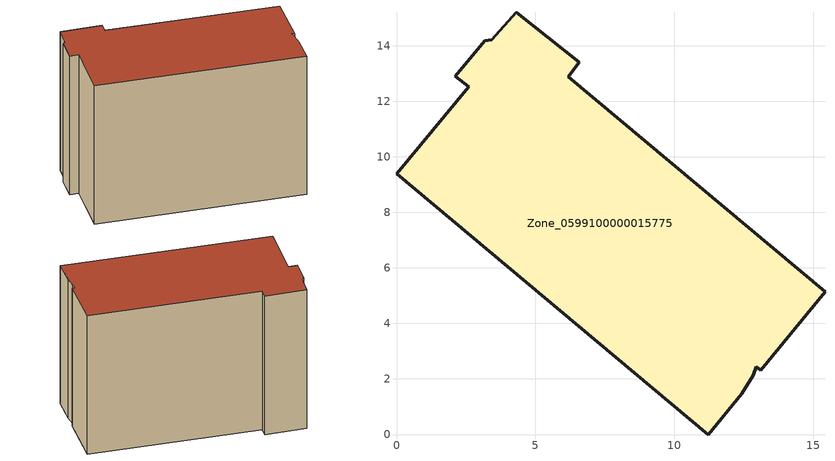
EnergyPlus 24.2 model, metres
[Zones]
Zone_0599100000015775
 floor ground (C_G): 12.84,2.14 12.43,1.48 11.22,0 0,9.4 2.61,12.53 2.12,12.91 3.18,14.19 3.43,14.21 4.31,15.2 6.58,13.4 6.18,12.89 15.43,5.14 13.11,2.31 12.96,2.44 z0
 wall outside (C_F): 3.43,14.21 3.18,14.19 2.12,12.91 2.61,12.53 0,9.4 11.22,0 12.43,1.48 12.84,2.14 12.96,2.44 13.11,2.31 15.43,5.14 6.18,12.89 6.58,13.4 4.31,15.2 3.43,14.21 z0:10.81
 roof outside (C_R): 12.43,1.48 12.84,2.14 12.96,2.44 13.11,2.31 15.43,5.14 6.18,12.89 6.58,13.4 4.31,15.2 3.43,14.21 3.18,14.19 2.12,12.91 2.61,12.53 0,9.4 11.22,0 z10.81
[BUILDING]
Pand.0599100000015775: North Axis=0; Terrain=City; Loads Convergence Tolerance Value=0.04; Temperature Convergence Tolerance Value=0.4; Solar Distribution=FullExterior; Maximum Number of Warmup Days=25; Minimum Number of Warmup Days=1
[Site:Location]
Rotterdam.The.Hague.AP_ZH_NLD Design_Conditions: Latitude=51.96; Longitude=4.45; Time Zone=1; Elevation=-4.5
[SITE:GROUNDTEMPERATURE:BUILDINGSURFACE]
18, 18, 18, 18, 18, 18, 18, 18, 18, 18, 18, 18
[MATERIAL] Thermal Absorptance=0.9; Solar Absorptance=0.7; Visible Absorptance=0.7
Name | Roughness | Thickness | Conductivity | Density | Specific Heat
G.TC.1946 | MediumSmooth | 0.15 | 1 | 540 | 1210
F.TC.1946 | Rough | 0.3 | 0.857143 | 1920 | 840
R.TC.1946 | MediumRough | 0.2 | 0.909091 | 1500 | 1000
[CONSTRUCTION]
C_G: G.TC.1946
C_F: F.TC.1946
C_R: R.TC.1946
[ZONE]
Zone_0599100000015775: Type=1; Multiplier=1; Ceiling Height=Autocalculate; Volume=Autocalculate; Floor Area=autocalculate; Part of Total Floor Area=Yes
[ZONEINFILTRATION:DESIGNFLOWRATE]
Infil_Zone_0599100000015775: Zone or ZoneList or Space or SpaceList=Zone_0599100000015775; Schedule=AlwaysOn; Design Flow Rate Calculation Method=Flow/Area; Flow Rate per Floor Area=0.003; Constant Term Coefficient=1; Temperature Term Coefficient=0; Velocity Term Coefficient=0; Velocity Squared Term Coefficient=0
[HVACTEMPLATE:ZONE:IDEALLOADSAIRSYSTEM]
Zone_0599100000015775: Maximum Heating Supply Air Temperature=50; Minimum Cooling Supply Air Temperature=13; Maximum Heating Supply Air Humidity Ratio=0.0156; Minimum Cooling Supply Air Humidity Ratio=0.0077; Heating Limit=NoLimit; Cooling Limit=NoLimit; Dehumidification Control Type=ConstantSensibleHeatRatio; Cooling Sensible Heat Ratio=0.7; Dehumidification Setpoint=60; Humidification Control Type=None; Humidification Setpoint=30; Outdoor Air Method=None; Outdoor Air Flow Rate per Person=0.00944; Outdoor Air Flow Rate per Zone Floor Area=0; Outdoor Air Flow Rate per Zone=0; Demand Controlled Ventilation Type=None; Outdoor Air Economizer Type=NoEconomizer; Heat Recovery Type=None; Sensible Heat Recovery Effectiveness=0.7; Latent Heat Recovery Effectiveness=0.65
[ZONECONTROL:THERMOSTAT]
ThermostatControl_Zone_0599100000015775: Zone or ZoneList=Zone_0599100000015775; Control Type Schedule=DualSetpointControlType; Control 1=Thermostat_Zone_0599100000015775; Temperature Difference Between Cutout And Setpoint=0
[THERMOSTATSETPOINT:DUALSETPOINT]
Thermostat_Zone_0599100000015775: Heating Setpoint Temperature Schedule=HeatingSetpoint_Zone_0599100000015775; Cooling Setpoint Temperature Schedule=CoolingSetpoint_Zone_0599100000015775
[SCHEDULE:COMPACT]
HeatingSetpoint_Zone_0599100000015775: Through: 12/31, For: AllDays, Until: 24:00, 21
CoolingSetpoint_Zone_0599100000015775: Through: 12/31, For: AllDays, Until: 24:00, 24
DualSetpointControlType: Through: 12/31, For: AllDays, Until: 24:00, 4
AlwaysOn: Through: 12/31, For: AllDays, Until: 24:00, 1
